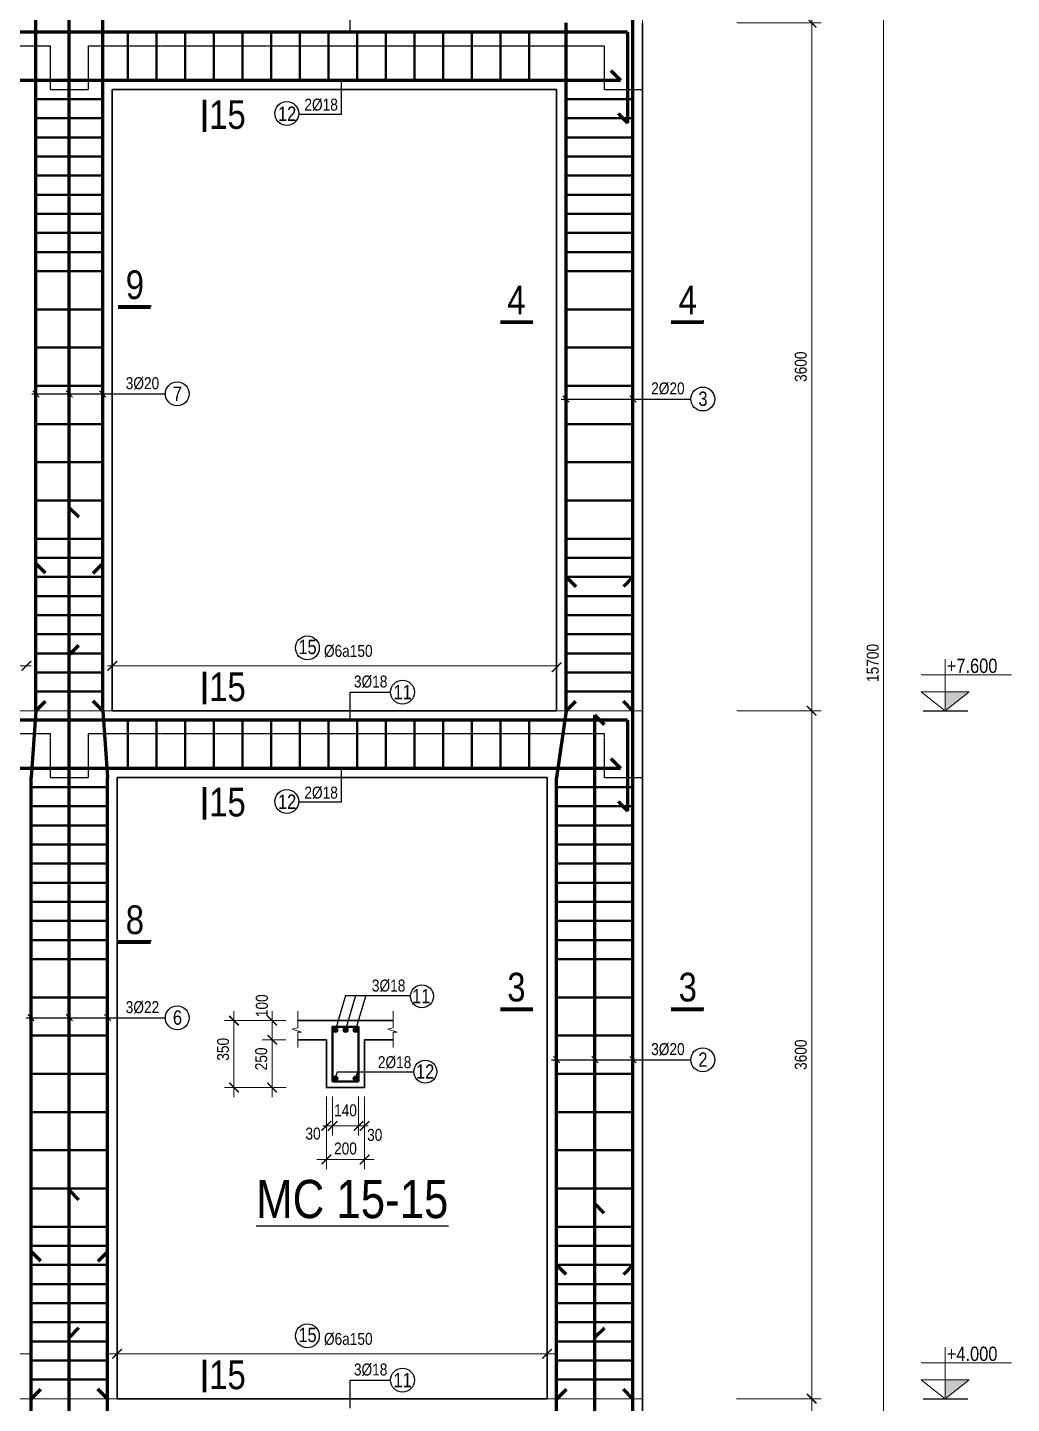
# Model space of a CAD drawing. Header units: inches. Extents: x -959662 to -910219, y 3489550 to 3514317.
# Drawn here: x -940615 to -935465, y 3497137 to 3504337 of the extents above; entities that cross this region are included whole.
import ezdxf

# ---------------------------------------------------------------- set-up
doc = ezdxf.new("R2010")
doc.units = ezdxf.units.IN
doc.header["$LTSCALE"] = 3.5
doc.header["$MEASUREMENT"] = 0
doc.linetypes.add('CENTERX2', pattern=[4, 2.5, -0.5, 0.5, -0.5])
doc.linetypes.add('DASHEDX2', pattern=[1.5, 1, -0.5])
for name, color, linetype, lineweight in [('5.TRUC', 1, 'CENTERX2', 13), ('duongkichthuoc', 4, 'Continuous', 13), ('NET BAO', 4, 'Continuous', 30), ('THEP DAI', 5, 'Continuous', 40), ('THEP DOC', 2, 'Continuous', 60)]:
    doc.layers.add(name, color=color, linetype=linetype, lineweight=lineweight)
for name, color, linetype in [('Net thay', 6, 'Continuous'), ('NETDUTDUT', 3, 'DASHEDX2'), ('text', 3, 'Continuous')]:
    doc.layers.add(name, color=color, linetype=linetype)
doc.styles.add('CHU', font='')
doc.styles.add('CHỮ', font='')
doc.styles.add('Helve-Condense', font='')
doc.styles.add('Text.Helve-condense', font='')
doc.styles.get('CHU').set_extended_font_data('VNI-Helve-Condense')
doc.styles.get('CHỮ').set_extended_font_data('VNI-Helve-Condense')
doc.styles.get('Helve-Condense').set_extended_font_data('VNI-Helve-Condense')
doc.styles.get('Text.Helve-condense').set_extended_font_data('VNI-Helve-Condense')
doc.dimstyles.new('TL25', dxfattribs={"dimscale": 25, "dimtxt": 2.5, "dimasz": 2, "dimexe": 2, "dimexo": 1, "dimgap": 1, "dimtad": 1, "dimdec": 0, "dimzin": 0, "dimdsep": 46, "dimtxsty": 'Helve-Condense', "dimblk": 'ARCHTICK', "dimcen": 2, "dimdle": 2, "dimclrd": 4, "dimclre": 4, "dimclrt": 4, "dimadec": 0, "dimazin": 0, "dimtfac": 0.004, "dimtdec": 0, "dimtmove": 2, "dimatfit": 3, "dimfxl": 1, "dimtolj": 1, "dimtzin": 0, "dimlwd": 13, "dimlwe": 13, "dimarcsym": 1})

# ---------------------------------------------------------------- blocks, each defined once
blk = doc.blocks.new('_ArchTick')
at = {"color": 0, "linetype": 'ByBlock', "const_width": 0.15}
blk.add_lwpolyline([(-0.5, -0.5), (0.5, 0.5)], dxfattribs=at)
blk = doc.blocks.new('*D22')
at = {"layer": 'DEFPOINTS', "color": 0, "transparency": 16777216}
for p in [(-936928.5, 3497162.2), (-936510.8, 3497162.2), (-936915.9, 3493162.2)]:
    blk.add_point(p, dxfattribs=at)
at = {"layer": 'duongkichthuoc', "color": 4, "linetype": 'Continuous', "lineweight": 13, "transparency": 16777216}
for p, q in [((-936510.8, 3493112.2), (-936510.8, 3497212.2)), ((-936903.5, 3497162.2), (-936460.8, 3497162.2)), ((-936890.9, 3493162.2), (-936460.8, 3493162.2))]:
    blk.add_line(p, q, dxfattribs=at)
at = {"layer": 'duongkichthuoc', "color": 4, "lineweight": 13, "transparency": 16777216, "xscale": 50, "yscale": 50, "zscale": 50}
for p, rotation in [((-936510.8, 3497162.2), 90), ((-936510.8, 3493162.2), 270)]:
    blk.add_blockref('_ArchTick', p, dxfattribs=dict(at, rotation=rotation))
at = {"layer": 'duongkichthuoc', "color": 4, "transparency": 16777216, "insert": (-936567.7, 3495162.2), "char_height": 62.5, "attachment_point": 5, "rotation": 90, "style": 'Helve-Condense'}
blk.add_mtext('\\A1;4000', dxfattribs=at)
blk = doc.blocks.new('*D23')
at = {"layer": 'DEFPOINTS', "color": 0, "transparency": 16777216}
for p in [(-936928.4, 3500762.2), (-936510.8, 3500762.2), (-936928.5, 3497162.2)]:
    blk.add_point(p, dxfattribs=at)
at = {"layer": 'duongkichthuoc', "color": 4, "linetype": 'Continuous', "lineweight": 13, "transparency": 16777216}
for p, q in [((-936510.8, 3497112.2), (-936510.8, 3500812.2)), ((-936903.4, 3500762.2), (-936460.8, 3500762.2)), ((-936903.5, 3497162.2), (-936460.8, 3497162.2))]:
    blk.add_line(p, q, dxfattribs=at)
at = {"layer": 'duongkichthuoc', "color": 4, "lineweight": 13, "transparency": 16777216, "xscale": 50, "yscale": 50, "zscale": 50}
for p, rotation in [((-936510.8, 3500762.2), 90), ((-936510.8, 3497162.2), 270)]:
    blk.add_blockref('_ArchTick', p, dxfattribs=dict(at, rotation=rotation))
at = {"layer": 'duongkichthuoc', "color": 4, "transparency": 16777216, "insert": (-936567.7, 3498962.2), "char_height": 62.5, "attachment_point": 5, "rotation": 90, "style": 'Helve-Condense'}
blk.add_mtext('\\A1;3600', dxfattribs=at)
blk = doc.blocks.new('*D24')
at = {"layer": 'DEFPOINTS', "color": 0, "transparency": 16777216}
for p in [(-936928.4, 3504362.2), (-936510.8, 3504362.2), (-936928.4, 3500762.2)]:
    blk.add_point(p, dxfattribs=at)
at = {"layer": 'duongkichthuoc', "color": 4, "linetype": 'Continuous', "lineweight": 13, "transparency": 16777216}
for p, q in [((-936510.8, 3500712.2), (-936510.8, 3504412.2)), ((-936903.4, 3504362.2), (-936460.8, 3504362.2)), ((-936903.4, 3500762.2), (-936460.8, 3500762.2))]:
    blk.add_line(p, q, dxfattribs=at)
at = {"layer": 'duongkichthuoc', "color": 4, "lineweight": 13, "transparency": 16777216, "xscale": 50, "yscale": 50, "zscale": 50}
for p, rotation in [((-936510.8, 3504362.2), 90), ((-936510.8, 3500762.2), 270)]:
    blk.add_blockref('_ArchTick', p, dxfattribs=dict(at, rotation=rotation))
at = {"layer": 'duongkichthuoc', "color": 4, "transparency": 16777216, "insert": (-936567.7, 3502562.2), "char_height": 62.5, "attachment_point": 5, "rotation": 90, "style": 'Helve-Condense'}
blk.add_mtext('\\A1;3600', dxfattribs=at)
blk = doc.blocks.new('*D25')
at = {"layer": 'DEFPOINTS', "color": 0, "transparency": 16777216}
for p in [(-936621, 3508862.2), (-936510.8, 3508862.2), (-936928.4, 3504362.2)]:
    blk.add_point(p, dxfattribs=at)
at = {"layer": 'duongkichthuoc', "color": 4, "linetype": 'Continuous', "lineweight": 13, "transparency": 16777216}
for p, q in [((-936596, 3508862.2), (-936460.8, 3508862.2)), ((-936510.8, 3504312.2), (-936510.8, 3508912.2)), ((-936903.4, 3504362.2), (-936460.8, 3504362.2))]:
    blk.add_line(p, q, dxfattribs=at)
at = {"layer": 'duongkichthuoc', "color": 4, "lineweight": 13, "transparency": 16777216, "xscale": 50, "yscale": 50, "zscale": 50}
for p, rotation in [((-936510.8, 3508862.2), 90), ((-936510.8, 3504362.2), 270)]:
    blk.add_blockref('_ArchTick', p, dxfattribs=dict(at, rotation=rotation))
at = {"layer": 'duongkichthuoc', "color": 4, "transparency": 16777216, "insert": (-936567.7, 3506612.2), "char_height": 62.5, "attachment_point": 5, "rotation": 90, "style": 'Helve-Condense'}
blk.add_mtext('\\A1;4500', dxfattribs=at)
blk = doc.blocks.new('*D26')
at = {"layer": 'DEFPOINTS', "color": 0, "transparency": 16777216}
for p in [(-936510.8, 3508862.2), (-936510.8, 3493162.2), (-936134.3, 3493162.2)]:
    blk.add_point(p, dxfattribs=at)
at = {"layer": 'THEP DOC', "color": 4, "linetype": 'Continuous', "lineweight": 13, "transparency": 16777216}
for p, q in [((-936485.8, 3508862.2), (-936084.3, 3508862.2)), ((-936134.3, 3508912.2), (-936134.3, 3493112.2)), ((-936485.8, 3493162.2), (-936084.3, 3493162.2))]:
    blk.add_line(p, q, dxfattribs=at)
at = {"layer": 'THEP DOC', "color": 4, "lineweight": 13, "transparency": 16777216, "xscale": 50, "yscale": 50, "zscale": 50}
for p, rotation in [((-936134.3, 3508862.2), 90), ((-936134.3, 3493162.2), 270)]:
    blk.add_blockref('_ArchTick', p, dxfattribs=dict(at, rotation=rotation))
at = {"layer": 'THEP DOC', "color": 4, "transparency": 16777216, "insert": (-936191.3, 3501012.2), "char_height": 62.5, "attachment_point": 5, "rotation": 90, "style": 'Helve-Condense'}
blk.add_mtext('\\A1;15700', dxfattribs=at)

msp = doc.modelspace()

# ---------------------------------------------------------------- hatches: boundary and pattern name
at = {"layer": 'text', "lineweight": 20, "ltscale": 20}
h = msp.add_hatch(color=0, dxfattribs=at)
h.dxf.hatch_style = 1
h.paths.add_polyline_path([(-935686.4, 3500860.5), (-935812.3, 3500860.5), (-935812.3, 3500762.2)])
at = {"layer": 'text'}
for points in [[(-938990.9, 3499091.6, 1), (-939015.9, 3499091.6, 1)], [(-938937.7, 3499091.6, 1), (-938962.7, 3499091.6, 1)], [(-938885.1, 3499091.6, 1), (-938910.1, 3499091.6, 1)], [(-938990.9, 3498837.6, 1), (-939015.9, 3498837.6, 1)], [(-938885.1, 3498837.6, 1), (-938910.1, 3498837.6, 1)]]:
    msp.add_hatch(color=256, dxfattribs=at).paths.add_polyline_path(points)
at = {"layer": 'text', "lineweight": 20, "ltscale": 20}
h = msp.add_hatch(color=0, dxfattribs=at)
h.dxf.hatch_style = 1
h.paths.add_polyline_path([(-935686.4, 3497260.5), (-935812.3, 3497260.5), (-935812.3, 3497162.2)])

# ---------------------------------------------------------------- linework, layer by layer
at = {"layer": '5.TRUC'}
for p, q in [((-940396, 3508862.2), (-940396, 3490815.3)), ((-937396, 3508862.2), (-937396, 3490815.3)), ((-951896, 3500762.2), (-937396, 3500762.2)), ((-951896, 3497162.2), (-937396, 3497162.2))]:
    msp.add_line(p, q, dxfattribs=at)
at = {"layer": 'duongkichthuoc', "color": 4, "linetype": 'Continuous', "lineweight": 13}
for p, q in [((-939359.6, 3499140.4), (-939584.3, 3499140.4)), ((-939534.3, 3499190.4), (-939534.3, 3498740.4)), ((-939262.7, 3499140.4), (-939386.7, 3499140.4)), ((-939334.6, 3499190.4), (-939334.6, 3498990.4)), ((-939334.6, 3499090.4), (-939334.6, 3498740.4)), ((-939262.7, 3499040.4), (-939386.7, 3499040.4)), ((-939359.6, 3498790.4), (-939584.3, 3498790.4)), ((-939260.6, 3498790.4), (-939384.6, 3498790.4)), ((-939050.7, 3498744.2), (-939050.7, 3498539.7)), ((-939018.7, 3498744.2), (-939018.7, 3498539.7)), ((-939018.7, 3498714.6), (-939018.7, 3498539.7)), ((-938882.7, 3498744.2), (-938882.7, 3498539.7)), ((-938882.7, 3498714.6), (-938882.7, 3498539.7)), ((-938850.7, 3498744.2), (-938850.7, 3498539.7)), ((-939068.7, 3498589.7), (-938832.7, 3498589.7)), ((-939050.7, 3498589.7), (-939018.7, 3498589.7)), ((-939050.7, 3498564.7), (-939050.7, 3498364.1)), ((-938882.7, 3498589.7), (-938850.7, 3498589.7)), ((-938850.7, 3498564.7), (-938850.7, 3498364.1)), ((-939100.7, 3498414.1), (-938800.7, 3498414.1))]:
    msp.add_line(p, q, dxfattribs=at)
at = {"layer": 'NET BAO'}
for p, q in [((-937396, 3500762.2), (-937396, 3504362.2)), ((-940171, 3500762.2), (-940171, 3504012.2)), ((-940171, 3504012.2), (-937846, 3504012.2)), ((-937846, 3500762.2), (-937846, 3504012.2)), ((-940171, 3500762.2), (-940146, 3500762.2)), ((-940171, 3500762.2), (-937846, 3500762.2)), ((-940171, 3500762.2), (-940121, 3500762.2)), ((-937396, 3497162.2), (-937396, 3500762.2)), ((-940146, 3497162.2), (-940146, 3500412.2)), ((-940146, 3500412.2), (-937896, 3500412.2)), ((-937896, 3497162.2), (-937896, 3500412.2)), ((-939200.7, 3499140.4), (-938700.7, 3499140.4)), ((-939200.7, 3499040.4), (-939050.7, 3499040.4)), ((-938850.7, 3499040.4), (-938700.7, 3499040.4)), ((-940146, 3497162.2), (-937896, 3497162.2)), ((-937396, 3491662.2), (-937396, 3497162.2))]:
    msp.add_line(p, q, dxfattribs=at)
msp.add_lwpolyline([(-939050.7, 3499040.4), (-939050.7, 3498790.4), (-938850.7, 3498790.4), (-938850.7, 3499040.4)], dxfattribs=at)
at = {"layer": 'Net thay', "lineweight": 20}
for p, q in [((-939969.7, 3502874.9), (-939969.7, 3502884.9)), ((-939969.7, 3502874.9), (-939969.7, 3502874.9)), ((-937076.2, 3502795.5), (-937076.2, 3502805.5)), ((-937076.2, 3502795.5), (-937076.2, 3502795.5)), ((-939969.7, 3499552.1), (-939969.7, 3499562.1)), ((-939969.7, 3499552.1), (-939969.7, 3499552.1)), ((-937076.2, 3499199.4), (-937076.2, 3499209.5)), ((-937076.2, 3499199.4), (-937076.2, 3499199.4))]:
    msp.add_line(p, q, dxfattribs=at)
at = {"layer": 'Net thay', "lineweight": 20, "ltscale": 20, "const_width": 20}
for points in [[(-939688.8, 3503960.5), (-939688.8, 3503789.7)], [(-940140.5, 3502874.9), (-939969.7, 3502874.9)], [(-938140.6, 3502795.5), (-937969.9, 3502795.5)], [(-937247, 3502795.5), (-937076.2, 3502795.5)], [(-939688.8, 3500965.7), (-939688.8, 3500794.9)], [(-939688.8, 3500362.5), (-939688.8, 3500191.7)], [(-940140.5, 3499552.1), (-939969.7, 3499552.1)], [(-938140.6, 3499199.4), (-937969.9, 3499199.4)], [(-937247, 3499199.4), (-937076.2, 3499199.4)], [(-939688.8, 3497365.6), (-939688.8, 3497194.8)]]:
    msp.add_lwpolyline(points, dxfattribs=at)
at = {"layer": 'NETDUTDUT'}
for p, q in [((-943196, 3504242.2), (-940496, 3504242.2)), ((-940296, 3504242.2), (-937596.2, 3504242.2)), ((-940171, 3500762.2), (-937846, 3500762.2)), ((-937396.2, 3500762.2), (-937396, 3500762.2)), ((-943196, 3500642.2), (-940496, 3500642.2)), ((-940296, 3500642.2), (-937596.2, 3500642.2)), ((-940146, 3497162.2), (-937896, 3497162.2)), ((-937396.2, 3497162.2), (-937396, 3497162.2))]:
    msp.add_line(p, q, dxfattribs=at)
for points in [[(-937596.2, 3504242.2), (-937596.2, 3504012.2), (-937396.2, 3504012.2), (-937396.2, 3504362.2)], [(-940496, 3504242.2), (-940496, 3504012.2), (-940296, 3504012.2), (-940296, 3504242.2)], [(-937596.2, 3500642.2), (-937596.2, 3500412.2), (-937396.2, 3500412.2), (-937396.2, 3500762.2)], [(-940496, 3500642.2), (-940496, 3500412.2), (-940296, 3500412.2), (-940296, 3500642.2)], [(-937596.2, 3497042.2), (-937596.2, 3496812.2), (-937396.2, 3496812.2), (-937396.2, 3497162.2)]]:
    msp.add_lwpolyline(points, dxfattribs=at)
at = {"layer": 'text', "color": 3}
for p, q in [((-938927.5, 3504459.1), (-938927.5, 3504312.2)), ((-940592.2, 3502420.2), (-939893.5, 3502420.2)), ((-940554.5, 3502403.7), (-940587.5, 3502436.7)), ((-940378.9, 3502403.7), (-940411.9, 3502436.7)), ((-940204.5, 3502403.7), (-940237.5, 3502436.7)), ((-937822.1, 3502393.2), (-937143.5, 3502393.2)), ((-937779.5, 3502376.7), (-937812.5, 3502409.7)), ((-937429.5, 3502376.7), (-937462.5, 3502409.7)), ((-938927.5, 3500859.1), (-938714.9, 3500859.1)), ((-938927.5, 3500859.1), (-938927.5, 3500712.2)), ((-940622.1, 3499155.3), (-939893.5, 3499155.3)), ((-940579.5, 3499138.8), (-940612.5, 3499171.8)), ((-940378.9, 3499138.8), (-940411.9, 3499171.8)), ((-940179.5, 3499138.8), (-940212.5, 3499171.8)), ((-937872.1, 3498935.8), (-937143.5, 3498935.8)), ((-937829.5, 3498919.3), (-937862.5, 3498952.3)), ((-937628.9, 3498919.3), (-937661.9, 3498952.3)), ((-937429.5, 3498919.3), (-937462.5, 3498952.3)), ((-938927.5, 3497259.1), (-938714.9, 3497259.1)), ((-938927.5, 3497259.1), (-938927.5, 3497112.2))]:
    msp.add_line(p, q, dxfattribs=at)
at = {"layer": 'text'}
for p, q in [((-938973.7, 3504062.2), (-938973.7, 3503882.9)), ((-938973.7, 3503882.9), (-939195.8, 3503882.9)), ((-938973.7, 3500462.2), (-938973.7, 3500282.9)), ((-938973.7, 3500282.9), (-939195.8, 3500282.9)), ((-938950.8, 3499272.4), (-939003.4, 3499091.6)), ((-938950.8, 3499272.4), (-938610.6, 3499272.4)), ((-938897.6, 3499272.4), (-938950.2, 3499091.6)), ((-938845, 3499272.4), (-938897.6, 3499091.6)), ((-938994.4, 3498870.5), (-939009.7, 3498826.8)), ((-938593, 3498870.5), (-938994.4, 3498870.5)), ((-938888.7, 3498870.5), (-938903.9, 3498826.8))]:
    msp.add_line(p, q, dxfattribs=at)
at = {"layer": 'text', "color": 0, "lineweight": 20, "ltscale": 20}
for p, q in [((-935812.3, 3500762.2), (-935812.3, 3501032.2)), ((-935938.2, 3500950.5), (-935465.2, 3500950.5)), ((-935812.3, 3497162.2), (-935812.3, 3497432.2)), ((-935938.2, 3497350.5), (-935465.2, 3497350.5))]:
    msp.add_line(p, q, dxfattribs=at)
at = {"layer": 'text', "color": 0}
for p, q in [((-935927.6, 3500762.2), (-935693.2, 3500762.2)), ((-935927.6, 3497162.2), (-935693.2, 3497162.2))]:
    msp.add_line(p, q, dxfattribs=at)
at = {"layer": 'text', "color": 4, "lineweight": 20, "ltscale": 0.5}
for p, q in [((-939200.7, 3499189.7), (-939200.7, 3499103.2)), ((-938700.7, 3499189.7), (-938700.7, 3499103.2)), ((-939200.7, 3499103.2), (-939229.6, 3499095.2)), ((-939229.6, 3499095.2), (-939180.2, 3499081)), ((-939180.2, 3499081), (-939200.7, 3499081)), ((-939200.7, 3499081), (-939200.7, 3498999.8)), ((-938700.7, 3499103.2), (-938729.6, 3499095.2)), ((-938729.6, 3499095.2), (-938680.2, 3499081)), ((-938680.2, 3499081), (-938700.7, 3499081)), ((-938700.7, 3499081), (-938700.7, 3498999.8))]:
    msp.add_line(p, q, dxfattribs=at)
at = {"layer": 'text', "color": 0, "lineweight": 20, "ltscale": 20}
for points in [[(-935938.2, 3500860.5), (-935812.3, 3500762.2), (-935686.4, 3500860.5)], [(-935938.2, 3497260.5), (-935812.3, 3497162.2), (-935686.4, 3497260.5)]]:
    msp.add_lwpolyline(points, close=True, dxfattribs=at)
at = {"layer": 'text'}
for centre, radius in [((-939258.2, 3503887.1), 62.5), ((-939258.2, 3500287.1), 62.5), ((-938550.8, 3499267.9), 60), ((-939003.4, 3499091.6), 12.5), ((-938950.2, 3499091.6), 12.5), ((-938897.6, 3499091.6), 12.5), ((-938533, 3498873.3), 60), ((-939003.4, 3498837.6), 12.5), ((-938897.6, 3498837.6), 12.5)]:
    msp.add_circle(centre, radius, dxfattribs=at)
at = {"layer": 'text', "color": 3}
for centre in [(-939831, 3502420.2), (-937081, 3502393.2), (-939150.1, 3501090.9), (-938652.4, 3500859.1), (-939831, 3499155.3), (-937081, 3498935.8), (-939150.1, 3497490.9), (-938652.4, 3497259.1)]:
    msp.add_circle(centre, 62.5, dxfattribs=at)
at = {"layer": 'THEP DAI'}
for p, q in [((-940089.2, 3504312.2), (-940089.2, 3504062.2)), ((-939939.2, 3504312.2), (-939939.2, 3504062.2)), ((-939939.2, 3504312.2), (-939939.2, 3504062.2)), ((-939789.2, 3504312.2), (-939789.2, 3504062.2)), ((-939789.2, 3504312.2), (-939789.2, 3504062.2)), ((-939639.2, 3504312.2), (-939639.2, 3504062.2)), ((-939489.2, 3504312.2), (-939489.2, 3504062.2)), ((-939339.2, 3504312.2), (-939339.2, 3504062.2)), ((-939339.2, 3504312.2), (-939339.2, 3504062.2)), ((-939189.2, 3504312.2), (-939189.2, 3504062.2)), ((-939189.2, 3504312.2), (-939189.2, 3504062.2)), ((-939039.2, 3504312.2), (-939039.2, 3504062.2)), ((-938889.2, 3504312.2), (-938889.2, 3504062.2)), ((-938739.2, 3504312.2), (-938739.2, 3504062.2)), ((-938589.2, 3504312.2), (-938589.2, 3504062.2)), ((-938439.2, 3504312.2), (-938439.2, 3504062.2)), ((-938289.2, 3504312.2), (-938289.2, 3504062.2)), ((-938139.2, 3504312.2), (-938139.2, 3504062.2)), ((-937989.2, 3504312.2), (-937989.2, 3504062.2)), ((-940571, 3503962.2), (-940221, 3503962.2)), ((-937796, 3503962.2), (-937446, 3503962.2)), ((-940571, 3503862.2), (-940221, 3503862.2)), ((-937796, 3503862.2), (-937446, 3503862.2)), ((-940571, 3503762.2), (-940221, 3503762.2)), ((-937796, 3503762.2), (-937446, 3503762.2)), ((-940571, 3503662.2), (-940221, 3503662.2)), ((-937796, 3503662.2), (-937446, 3503662.2)), ((-940571, 3503562.2), (-940221, 3503562.2)), ((-937796, 3503562.2), (-937446, 3503562.2)), ((-940571, 3503462.2), (-940221, 3503462.2)), ((-937796, 3503462.2), (-937446, 3503462.2)), ((-940571, 3503362.2), (-940221, 3503362.2)), ((-937796, 3503362.2), (-937446, 3503362.2)), ((-940571, 3503262.2), (-940221, 3503262.2)), ((-937796, 3503262.2), (-937446, 3503262.2)), ((-940571, 3503162.2), (-940221, 3503162.2)), ((-937796, 3503162.2), (-937446, 3503162.2)), ((-940571, 3503062.2), (-940221, 3503062.2)), ((-937796, 3503062.2), (-937446, 3503062.2)), ((-940571, 3502862.2), (-940221, 3502862.2)), ((-937796, 3502862.2), (-937446, 3502862.2)), ((-940571, 3502662.2), (-940221, 3502662.2)), ((-937796, 3502662.2), (-937446, 3502662.2)), ((-940571, 3502462.2), (-940221, 3502462.2)), ((-937796, 3502462.2), (-937446, 3502462.2)), ((-940571, 3502262.2), (-940221, 3502262.2)), ((-937796, 3502262.2), (-937446, 3502262.2)), ((-940571, 3502062.2), (-940221, 3502062.2)), ((-937796, 3502062.2), (-937446, 3502062.2)), ((-940571, 3501862.2), (-940221, 3501862.2)), ((-937796, 3501862.2), (-937446, 3501862.2)), ((-940571, 3501662.2), (-940221, 3501662.2)), ((-937796, 3501662.2), (-937446, 3501662.2)), ((-940571, 3501562.2), (-940221, 3501562.2)), ((-940571, 3501562.2), (-940221, 3501562.2)), ((-937796, 3501562.2), (-937446, 3501562.2)), ((-937796, 3501562.2), (-937446, 3501562.2)), ((-940571, 3501462.2), (-940221, 3501462.2)), ((-940571, 3501462.2), (-940221, 3501462.2)), ((-940571, 3501462.2), (-940221, 3501462.2)), ((-937796, 3501462.2), (-937446, 3501462.2)), ((-937796, 3501462.2), (-937446, 3501462.2)), ((-937796, 3501462.2), (-937446, 3501462.2)), ((-940571, 3501362.2), (-940221, 3501362.2)), ((-940571, 3501362.2), (-940221, 3501362.2)), ((-937796, 3501362.2), (-937446, 3501362.2)), ((-937796, 3501362.2), (-937446, 3501362.2)), ((-940571, 3501262.2), (-940221, 3501262.2)), ((-940571, 3501262.2), (-940221, 3501262.2)), ((-940571, 3501262.2), (-940221, 3501262.2)), ((-937796, 3501262.2), (-937446, 3501262.2)), ((-937796, 3501262.2), (-937446, 3501262.2)), ((-937796, 3501262.2), (-937446, 3501262.2)), ((-940571, 3501162.2), (-940221, 3501162.2)), ((-940571, 3501162.2), (-940221, 3501162.2)), ((-937796, 3501162.2), (-937446, 3501162.2)), ((-937796, 3501162.2), (-937446, 3501162.2)), ((-940571, 3501062.2), (-940221, 3501062.2)), ((-940571, 3501062.2), (-940221, 3501062.2)), ((-940571, 3501062.2), (-940221, 3501062.2)), ((-937796, 3501062.2), (-937446, 3501062.2)), ((-937796, 3501062.2), (-937446, 3501062.2)), ((-937796, 3501062.2), (-937446, 3501062.2)), ((-940571, 3500962.2), (-940221, 3500962.2)), ((-940571, 3500962.2), (-940221, 3500962.2)), ((-937796, 3500962.2), (-937446, 3500962.2)), ((-937796, 3500962.2), (-937446, 3500962.2)), ((-940571, 3500862.2), (-940221, 3500862.2)), ((-940571, 3500862.2), (-940221, 3500862.2)), ((-940571, 3500862.2), (-940221, 3500862.2)), ((-937796, 3500862.2), (-937446, 3500862.2)), ((-937796, 3500862.2), (-937446, 3500862.2)), ((-937796, 3500862.2), (-937446, 3500862.2)), ((-940089.2, 3500712.2), (-940089.2, 3500462.2)), ((-939939.2, 3500712.2), (-939939.2, 3500462.2)), ((-939939.2, 3500712.2), (-939939.2, 3500462.2)), ((-939789.2, 3500712.2), (-939789.2, 3500462.2)), ((-939789.2, 3500712.2), (-939789.2, 3500462.2)), ((-939639.2, 3500712.2), (-939639.2, 3500462.2)), ((-939489.2, 3500712.2), (-939489.2, 3500462.2)), ((-939339.2, 3500712.2), (-939339.2, 3500462.2)), ((-939339.2, 3500712.2), (-939339.2, 3500462.2)), ((-939189.2, 3500712.2), (-939189.2, 3500462.2)), ((-939189.2, 3500712.2), (-939189.2, 3500462.2)), ((-939039.2, 3500712.2), (-939039.2, 3500462.2)), ((-938889.2, 3500712.2), (-938889.2, 3500462.2)), ((-938739.2, 3500712.2), (-938739.2, 3500462.2)), ((-938589.2, 3500712.2), (-938589.2, 3500462.2)), ((-938439.2, 3500712.2), (-938439.2, 3500462.2)), ((-938289.2, 3500712.2), (-938289.2, 3500462.2)), ((-938139.2, 3500712.2), (-938139.2, 3500462.2)), ((-937989.2, 3500712.2), (-937989.2, 3500462.2)), ((-940596, 3500362.2), (-940196, 3500362.2)), ((-937846, 3500362.2), (-937446, 3500362.2)), ((-940596, 3500262.2), (-940196, 3500262.2)), ((-937846, 3500262.2), (-937446, 3500262.2)), ((-940596, 3500162.2), (-940196, 3500162.2)), ((-937846, 3500162.2), (-937446, 3500162.2)), ((-940596, 3500062.2), (-940196, 3500062.2)), ((-937846, 3500062.2), (-937446, 3500062.2)), ((-940596, 3499962.2), (-940196, 3499962.2)), ((-937846, 3499962.2), (-937446, 3499962.2)), ((-940596, 3499862.2), (-940196, 3499862.2)), ((-937846, 3499862.2), (-937446, 3499862.2)), ((-940596, 3499762.2), (-940196, 3499762.2)), ((-937846, 3499762.2), (-937446, 3499762.2)), ((-940596, 3499662.2), (-940196, 3499662.2)), ((-937846, 3499662.2), (-937446, 3499662.2)), ((-940596, 3499562.2), (-940196, 3499562.2)), ((-937846, 3499562.2), (-937446, 3499562.2)), ((-940596, 3499462.2), (-940196, 3499462.2)), ((-937846, 3499462.2), (-937446, 3499462.2)), ((-940596, 3499262.2), (-940196, 3499262.2)), ((-937846, 3499262.2), (-937446, 3499262.2)), ((-940596, 3499062.2), (-940196, 3499062.2)), ((-937846, 3499062.2), (-937446, 3499062.2)), ((-940596, 3498862.2), (-940196, 3498862.2)), ((-937846, 3498862.2), (-937446, 3498862.2)), ((-940596, 3498662.2), (-940196, 3498662.2)), ((-937846, 3498662.2), (-937446, 3498662.2)), ((-940596, 3498462.2), (-940196, 3498462.2)), ((-937846, 3498462.2), (-937446, 3498462.2)), ((-940596, 3498262.2), (-940196, 3498262.2)), ((-937846, 3498262.2), (-937446, 3498262.2)), ((-940596, 3498062.2), (-940196, 3498062.2)), ((-937846, 3498062.2), (-937446, 3498062.2)), ((-940596, 3497962.2), (-940196, 3497962.2)), ((-940596, 3497962.2), (-940196, 3497962.2)), ((-937846, 3497962.2), (-937446, 3497962.2)), ((-937846, 3497962.2), (-937446, 3497962.2)), ((-940596, 3497862.2), (-940196, 3497862.2)), ((-940596, 3497862.2), (-940196, 3497862.2)), ((-940596, 3497862.2), (-940196, 3497862.2)), ((-937846, 3497862.2), (-937446, 3497862.2)), ((-937846, 3497862.2), (-937446, 3497862.2)), ((-937846, 3497862.2), (-937446, 3497862.2)), ((-940596, 3497762.2), (-940196, 3497762.2)), ((-940596, 3497762.2), (-940196, 3497762.2)), ((-937846, 3497762.2), (-937446, 3497762.2)), ((-937846, 3497762.2), (-937446, 3497762.2)), ((-940596, 3497662.2), (-940196, 3497662.2)), ((-940596, 3497662.2), (-940196, 3497662.2)), ((-940596, 3497662.2), (-940196, 3497662.2)), ((-937846, 3497662.2), (-937446, 3497662.2)), ((-937846, 3497662.2), (-937446, 3497662.2)), ((-937846, 3497662.2), (-937446, 3497662.2)), ((-940596, 3497562.2), (-940196, 3497562.2)), ((-940596, 3497562.2), (-940196, 3497562.2)), ((-937846, 3497562.2), (-937446, 3497562.2)), ((-937846, 3497562.2), (-937446, 3497562.2)), ((-940596, 3497462.2), (-940196, 3497462.2)), ((-940596, 3497462.2), (-940196, 3497462.2)), ((-940596, 3497462.2), (-940196, 3497462.2)), ((-937846, 3497462.2), (-937446, 3497462.2)), ((-937846, 3497462.2), (-937446, 3497462.2)), ((-937846, 3497462.2), (-937446, 3497462.2)), ((-940596, 3497362.2), (-940196, 3497362.2)), ((-940596, 3497362.2), (-940196, 3497362.2)), ((-937846, 3497362.2), (-937446, 3497362.2)), ((-937846, 3497362.2), (-937446, 3497362.2)), ((-940596, 3497262.2), (-940196, 3497262.2)), ((-940596, 3497262.2), (-940196, 3497262.2)), ((-940596, 3497262.2), (-940196, 3497262.2)), ((-937846, 3497262.2), (-937446, 3497262.2)), ((-937846, 3497262.2), (-937446, 3497262.2)), ((-937846, 3497262.2), (-937446, 3497262.2))]:
    msp.add_line(p, q, dxfattribs=at)
msp.add_lwpolyline([(-939018.7, 3498822.4), (-938882.7, 3498822.4), (-938882.7, 3499108.4), (-939018.7, 3499108.4)], close=True, dxfattribs=at)
at = {"layer": 'THEP DOC'}
for p, q in [((-940571, 3500762.2), (-940571, 3508821.5)), ((-940396, 3491662.2), (-940396, 3508821.5)), ((-940221, 3500762.2), (-940221, 3508821.5)), ((-937446, 3491662.2), (-937446, 3508821.5)), ((-937474.1, 3504312.2), (-951806.3, 3504312.2)), ((-937796, 3500762.2), (-937796, 3504362.2)), ((-937474.1, 3504312.2), (-937474.1, 3503836.5)), ((-937561.5, 3504112.2), (-937511.5, 3504062.2)), ((-942896, 3504062.2), (-937511.5, 3504062.2)), ((-937524.1, 3503886.5), (-937474.1, 3503836.5)), ((-940346, 3501774.4), (-940396, 3501824.4)), ((-940521, 3501482.2), (-940571, 3501532.2)), ((-940271, 3501482.2), (-940221, 3501532.2)), ((-937796, 3501462.2), (-937746, 3501412.2)), ((-937446, 3501462.2), (-937496, 3501412.2)), ((-940396, 3501054.4), (-940346, 3501104.4)), ((-940571, 3500762.2), (-940521, 3500812.2)), ((-940221, 3500762.2), (-940271, 3500812.2)), ((-937796, 3500762.2), (-937746, 3500812.2)), ((-937446, 3500762.2), (-937496, 3500812.2)), ((-937474.1, 3500712.2), (-951806.3, 3500712.2)), ((-940571, 3500762.2), (-940596, 3500412.2)), ((-940221, 3500762.2), (-940196, 3500412.2)), ((-937796, 3500762.2), (-937846, 3500412.2)), ((-937796, 3500762.2), (-937846, 3500412.2)), ((-937646.5, 3491662.2), (-937646.5, 3500739.2)), ((-937596, 3500688.6), (-937646.5, 3500739.2)), ((-937474.1, 3500712.2), (-937474.1, 3500236.5)), ((-937561.5, 3500512.2), (-937511.5, 3500462.2)), ((-942896, 3500462.2), (-937511.5, 3500462.2)), ((-940596, 3491662.2), (-940596, 3500412.2)), ((-940196, 3491662.2), (-940196, 3500412.2)), ((-937846, 3491662.2), (-937846, 3500412.2)), ((-937524.1, 3500286.5), (-937474.1, 3500236.5)), ((-940345.4, 3498202.9), (-940395.4, 3498252.9)), ((-937596.5, 3498133.8), (-937646.5, 3498183.8)), ((-940544.9, 3497882.2), (-940594.9, 3497932.2)), ((-940244.9, 3497882.2), (-940194.9, 3497932.2)), ((-937796, 3497812.2), (-937846, 3497862.2)), ((-937446, 3497862.2), (-937496, 3497812.2)), ((-940395.4, 3497482.9), (-940345.4, 3497532.9)), ((-937645.4, 3497483.8), (-937595.4, 3497533.8)), ((-940594.9, 3497162.2), (-940544.9, 3497212.2)), ((-940196, 3497162.2), (-940246, 3497212.2)), ((-937844.9, 3497162.2), (-937794.9, 3497212.2)), ((-937446, 3497162.2), (-937496, 3497212.2))]:
    msp.add_line(p, q, dxfattribs=at)
at = {"layer": 'THEP DOC', "color": 4, "linetype": 'Continuous', "lineweight": 13}
for p, q in [((-940171, 3500762.2), (-940171, 3501046.9)), ((-937846, 3500762.2), (-937846, 3501039.3)), ((-942977.2, 3500996.9), (-940596, 3500996.9)), ((-940196, 3500996.9), (-937846, 3500996.9)), ((-940146, 3497162.2), (-940146, 3497446.9)), ((-937896, 3497162.2), (-937896, 3497446.9)), ((-942946, 3497396.9), (-940596, 3497396.9)), ((-940196, 3497396.9), (-937846, 3497396.9))]:
    msp.add_line(p, q, dxfattribs=at)

# ---------------------------------------------------------------- block references
at = {"layer": 'duongkichthuoc', "color": 4, "lineweight": 13, "xscale": 50, "yscale": 50, "zscale": 50}
for p, rotation in [((-939534.3, 3499140.4), 90), ((-939334.6, 3499140.4), 90), ((-939334.6, 3499040.4), 270), ((-939334.6, 3499040.4), 90), ((-939534.3, 3498790.4), 270), ((-939334.6, 3498790.4), 270), ((-939050.7, 3498589.7), 180), ((-939018.7, 3498589.7), 180), ((-938850.7, 3498589.7), 180), ((-939050.7, 3498414.1), 180)]:
    msp.add_blockref('_ArchTick', p, dxfattribs=dict(at, rotation=rotation))
for p in [(-938882.7, 3498589.7), (-938850.7, 3498414.1)]:
    msp.add_blockref('_ArchTick', p, dxfattribs=at)
at = {"layer": 'THEP DOC', "color": 4, "lineweight": 13, "xscale": 50, "yscale": 50, "zscale": 50}
for p in [(-940621, 3500996.9), (-937846, 3500989.3), (-937896, 3497396.9)]:
    msp.add_blockref('_ArchTick', p, dxfattribs=at)
at = {"layer": 'THEP DOC', "color": 4, "lineweight": 13, "xscale": 50, "yscale": 50, "zscale": 50, "rotation": 180}
for p in [(-940171, 3500996.9), (-940146, 3497396.9)]:
    msp.add_blockref('_ArchTick', p, dxfattribs=at)

# ---------------------------------------------------------------- texts
at = {"layer": 'duongkichthuoc', "color": 4, "char_height": 62.5, "attachment_point": 5, "rotation": 90, "style": 'Helve-Condense'}
for s, insert in [('\\A1;100', (-939388.3, 3499218.3)), ('\\A1;350', (-939591.2, 3498990.4)), ('\\A1;250', (-939391.5, 3498940.4))]:
    msp.add_mtext(s, dxfattribs=dict(at, insert=insert))
at = {"layer": 'duongkichthuoc', "color": 4, "char_height": 62.5, "attachment_point": 5, "style": 'Helve-Condense'}
for s, insert in [('\\A1;140', (-938950.7, 3498670.6)), ('\\A1;30', (-939120.5, 3498548.9)), ('\\A1;30', (-938797.7, 3498542.3)), ('\\A1;200', (-938950.7, 3498471.1))]:
    msp.add_mtext(s, dxfattribs=dict(at, insert=insert))
at = {"layer": 'Net thay', "lineweight": 20, "ltscale": 20, "style": 'CHU'}
for s, p in [('15', (-939663.9, 3503806.9)), ('9', (-940100.7, 3502916.5)), ('4', (-938104, 3502837.1)), ('4', (-937207.2, 3502837.1)), ('15', (-939663.9, 3500812.2)), ('15', (-939663.9, 3500208.9)), ('8', (-940100.7, 3499593.6)), ('3', (-938104, 3499241)), ('3', (-937207.2, 3499241)), ('15', (-939663.9, 3497212.1))]:
    msp.add_text(s, height=150, dxfattribs=at).set_placement(p)
at = {"layer": 'text', "color": 0, "lineweight": 20, "ltscale": 20, "style": 'CHỮ'}
for s, p in [('+7.600', (-935803.9, 3500959.6)), ('+4.000', (-935803.9, 3497359.6))]:
    msp.add_text(s, height=75, dxfattribs=at).set_placement(p)
at = {"layer": 'text', "color": 4, "style": 'Text.Helve-condense'}
for s, insert, char_height, width, attachment_point in [('2Þ18', (-938990.7, 3503900.1), 62.5, 327.058, 9), ('12', (-939256.2, 3503886.3), 75, 317.247, 5), ('3Þ20', (-940100.9, 3502507.3), 62.5, 924.543, 1), ('7', (-939830, 3502421.1), 75, 317.247, 5), ('2Þ20', (-937350.9, 3502480.2), 62.5, 924.543, 1), ('3', (-937080, 3502394), 75, 317.247, 5), ('15', (-939149.4, 3501095.5), 75, 317.247, 5), ('Þ6a150', (-938808.8, 3501106.4), 62.5, 924.543, 3), ('3Þ18', (-938906.6, 3500946.2), 62.5, 924.543, 1), ('11', (-938651.5, 3500859.9), 75, 317.247, 5), ('2Þ18', (-938990.7, 3500300.1), 62.5, 327.058, 9), ('12', (-939256.2, 3500286.3), 75, 317.247, 5), ('3Þ18', (-938812.5, 3499355.3), 62.5, 327.058, 1), ('11', (-938554.2, 3499268.7), 75, 317.247, 5), ('3Þ22', (-940100.9, 3499242.3), 62.5, 924.543, 1), ('6', (-939830, 3499156.1), 75, 317.247, 5), ('3Þ20', (-937350.9, 3499022.9), 62.5, 924.543, 1), ('2Þ18', (-938606.1, 3498954.4), 62.5, 327.058, 3), ('12', (-938534, 3498874.2), 75, 317.247, 5), ('2', (-937080, 3498936.6), 75, 317.247, 5), ('15', (-939149.4, 3497495.5), 75, 317.247, 5), ('Þ6a150', (-938808.8, 3497506.4), 62.5, 924.543, 3), ('3Þ18', (-938906.6, 3497346.2), 62.5, 924.543, 1), ('11', (-938651.5, 3497259.9), 75, 317.247, 5)]:
    msp.add_mtext(s, dxfattribs=dict(at, insert=insert, char_height=char_height, width=width, attachment_point=attachment_point))
at = {"layer": 'text', "insert": (-939418.1, 3498307.1), "char_height": 200, "width": 5430.178, "attachment_point": 1, "style": 'Text.Helve-condense'}
msp.add_mtext('{\\LMC 15-15}', dxfattribs=at)

# ---------------------------------------------------------------- dimensions: what is measured, and where the dimension line sits
at = {"layer": 'duongkichthuoc'}
for base, p1, p2, picture, middle in [((-936510.8, 3508862.2), (-936928.4, 3504362.2), (-936621, 3508862.2), '*D25', (-936567.7, 3506612.2)), ((-936510.8, 3504362.2), (-936928.4, 3500762.2), (-936928.4, 3504362.2), '*D24', (-936567.7, 3502562.2)), ((-936510.8, 3500762.2), (-936928.5, 3497162.2), (-936928.4, 3500762.2), '*D23', (-936567.7, 3498962.2)), ((-936510.8, 3497162.2), (-936915.9, 3493162.2), (-936928.5, 3497162.2), '*D22', (-936567.7, 3495162.2))]:
    dim = msp.add_linear_dim(base=base, p1=p1, p2=p2, angle=90, dimstyle='TL25', dxfattribs=at)
    dim.commit()
    dim.dimension.update_dxf_attribs({"geometry": picture, "text_midpoint": middle})
at = {"layer": 'THEP DOC'}
dim = msp.add_linear_dim(base=(-936134.3, 3493162.2), p1=(-936510.8, 3508862.2), p2=(-936510.8, 3493162.2), angle=90, dimstyle='TL25', dxfattribs=at)
dim.commit()
dim.dimension.update_dxf_attribs({"geometry": '*D26', "text_midpoint": (-936191.3, 3501012.2)})

doc.saveas('drawing.dxf')
